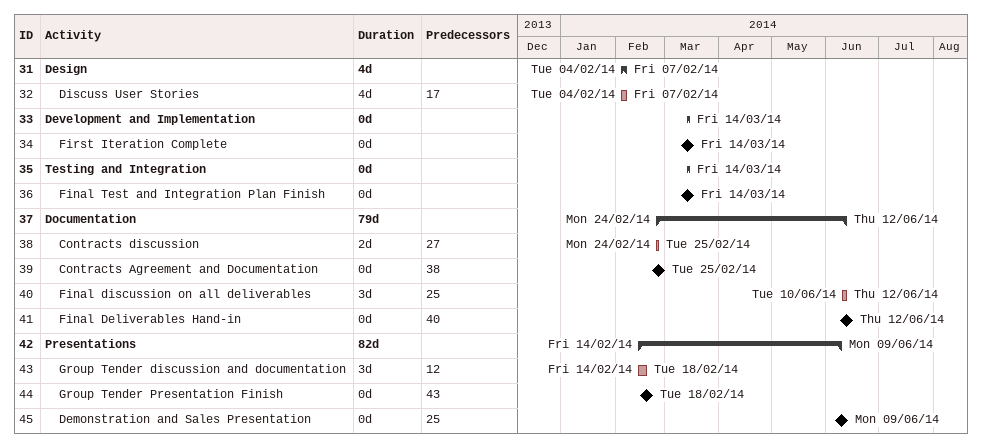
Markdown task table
| ID | Level | Task | Duration | Start | Finish | Predecessors |
|---|---|---|---|---|---|---|
| 31 | 1 | **Design** | 4d | 2014-02-04 | 2014-02-07 |  |
| 32 | 2 | Discuss User Stories | 4d | 2014-02-04 | 2014-02-07 | 17 |
| 33 | 1 | **Development and Implementation** | 0d | 2014-03-14 | 2014-03-14 |  |
| 34 | 2 | First Iteration Complete | 0d | 2014-03-14 | 2014-03-14 |  |
| 35 | 1 | **Testing and Integration** | 0d | 2014-03-14 | 2014-03-14 |  |
| 36 | 2 | Final Test and Integration Plan Finish | 0d | 2014-03-14 | 2014-03-14 |  |
| 37 | 1 | **Documentation** | 79d | 2014-02-24 | 2014-06-12 |  |
| 38 | 2 | Contracts discussion | 2d | 2014-02-24 | 2014-02-25 | 27 |
| 39 | 2 | Contracts Agreement and Documentation | 0d | 2014-02-25 | 2014-02-25 | 38 |
| 40 | 2 | Final discussion on all deliverables | 3d | 2014-06-10 | 2014-06-12 | 25 |
| 41 | 2 | Final Deliverables Hand-in | 0d | 2014-06-12 | 2014-06-12 | 40 |
| 42 | 1 | **Presentations** | 82d | 2014-02-14 | 2014-06-09 |  |
| 43 | 2 | Group Tender discussion and documentation | 3d | 2014-02-14 | 2014-02-18 | 12 |
| 44 | 2 | Group Tender Presentation Finish | 0d | 2014-02-18 | 2014-02-18 | 43 |
| 45 | 2 | Demonstration and Sales Presentation | 0d | 2014-06-09 | 2014-06-09 | 25 |
